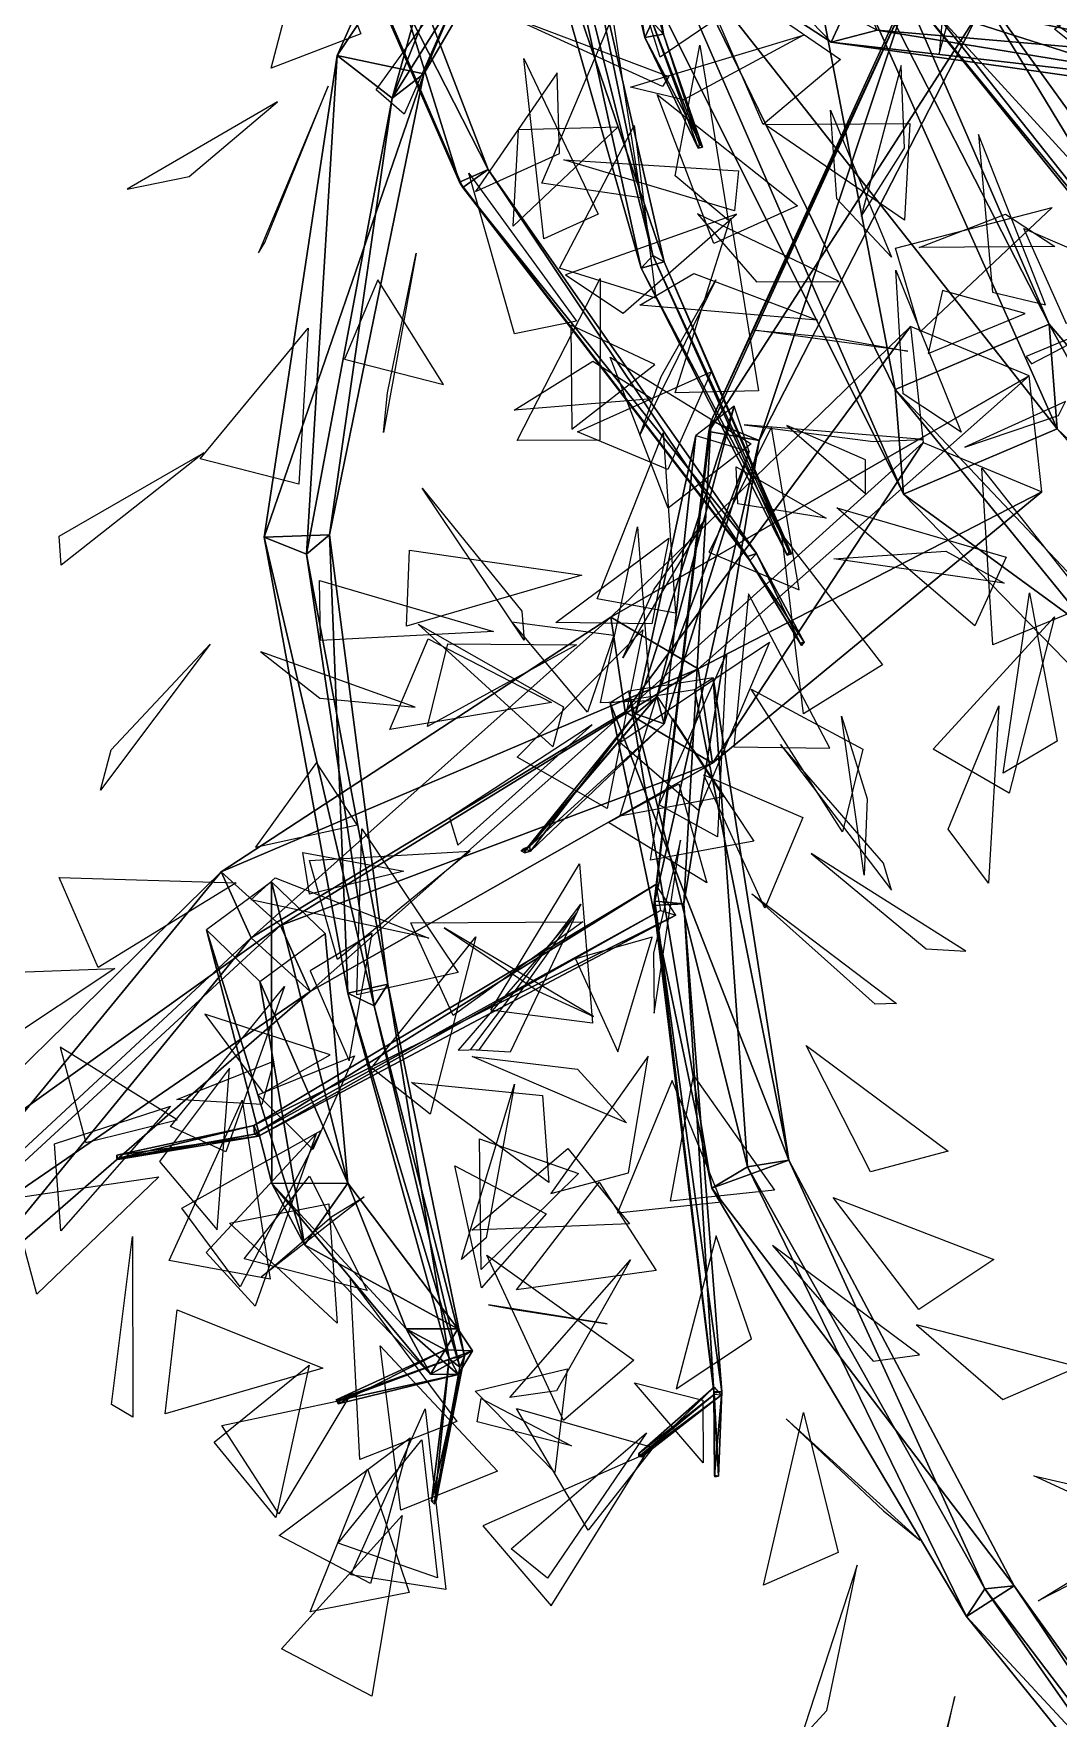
# Model space of a CAD drawing. Extents: x -154 to 171, y -158 to 169.
# Drawn here: x -2.65 to 26.54, y -96.71 to -48.74 of the extents above; entities that cross this region are included whole.
import ezdxf

# ---------------------------------------------------------------- set-up
doc = ezdxf.new("R2010")
doc.units = 0
doc.layers.add('Branches', color=15, linetype='CONTINUOUS')
doc.layers.add('Leaves', color=3, linetype='CONTINUOUS')

msp = doc.modelspace()

# ---------------------------------------------------------------- linework, layer by layer
at = {"layer": 'Branches', "color": 15}
for points in [[(5.989007, -49.358334, 202.431152), (13.462074, -38.16555, 197.219009), (11.117991, -37.81435, 195.878342)], [(7.560933, -50.570969, 200.742188), (5.989007, -49.358334, 202.431152), (11.117991, -37.81435, 195.878342)], [(7.560933, -50.570969, 200.742188), (11.117991, -37.81435, 195.878342), (12.021248, -39.42511, 193.87709)], [(21.892788, -58.87233, 193.404968), (17.777788, -37.460838, 181.660019), (11.973682, -38.554901, 182.370163)], [(21.892788, -58.87233, 193.404968), (26.272141, -57.013931, 192.159622), (17.777788, -37.460838, 181.660019)], [(26.272141, -57.013931, 192.159622), (17.810881, -40.506516, 176.550064), (17.777788, -37.460838, 181.660019)], [(5.989007, -49.358334, 202.431152), (8.463214, -49.885147, 203.059479), (13.462074, -38.16555, 197.219009)], [(8.463214, -49.885147, 203.059479), (14.365331, -39.77631, 195.217758), (13.462074, -38.16555, 197.219009)], [(22.122753, -61.851753, 189.499405), (11.973682, -38.554901, 182.370163), (12.006775, -41.600578, 177.260208)], [(22.122753, -61.851753, 189.499405), (21.892788, -58.87233, 193.404968), (11.973682, -38.554901, 182.370163)], [(14.75568, -48.851307, 221.15712), (13.044871, -38.729446, 211.581924), (12.544524, -39.532524, 210.732803)], [(14.75568, -48.851307, 221.15712), (14.964078, -48.405582, 221.411942), (13.044871, -38.729446, 211.581924)], [(9.475453, -52.967609, 194.524704), (5.359987, -39.771484, 193.142212), (3.835991, -40.043266, 193.942841)], [(10.293993, -52.60976, 194.02095), (3.977346, -40.222717, 192.215057), (5.359987, -39.771484, 193.142212)], [(9.475453, -52.967609, 194.524704), (10.293993, -52.60976, 194.02095), (5.359987, -39.771484, 193.142212)], [(7.560933, -50.570969, 200.742188), (12.021248, -39.42511, 193.87709), (14.365331, -39.77631, 195.217758)], [(8.463214, -49.885147, 203.059479), (7.560933, -50.570969, 200.742188), (14.365331, -39.77631, 195.217758)], [(15.293534, -48.74855, 221.127563), (12.544524, -39.532524, 210.732803), (13.794401, -39.453342, 210.853592)], [(15.293534, -48.74855, 221.127563), (14.75568, -48.851307, 221.15712), (12.544524, -39.532524, 210.732803)], [(14.964078, -48.405582, 221.411942), (15.293534, -48.74855, 221.127563), (13.794401, -39.453342, 210.853592)], [(9.578066, -53.122337, 193.516052), (3.835991, -40.043266, 193.942841), (3.977346, -40.222717, 192.215057)], [(9.578066, -53.122337, 193.516052), (9.475453, -52.967609, 194.524704), (3.835991, -40.043266, 193.942841)], [(10.293993, -52.60976, 194.02095), (9.578066, -53.122337, 193.516052), (3.977346, -40.222717, 192.215057)], [(26.502106, -59.993355, 188.254059), (12.006775, -41.600578, 177.260208), (17.810881, -40.506516, 176.550064)], [(26.272141, -57.013931, 192.159622), (26.502106, -59.993355, 188.254059), (17.810881, -40.506516, 176.550064)], [(20.06584, -48.978458, 228.925873), (12.325253, -40.964996, 219.999237), (10.889371, -42.991196, 219.651794)], [(20.06584, -48.978458, 228.925873), (20.820673, -47.357029, 228.844925), (12.325253, -40.964996, 219.999237)], [(26.502106, -59.993355, 188.254059), (22.122753, -61.851753, 189.499405), (12.006775, -41.600578, 177.260208)], [(14.6511, -55.419552, 281.211517), (11.706833, -42.038445, 277.959808), (10.950916, -42.448421, 276.840942)], [(14.6511, -55.419552, 281.211517), (14.989305, -55.055538, 281.695923), (11.706833, -42.038445, 277.959808)], [(14.989305, -55.055538, 281.695923), (12.357593, -42.363384, 276.767609), (11.706833, -42.038445, 277.959808)], [(15.313308, -55.234699, 281.117523), (10.950916, -42.448421, 276.840942), (12.357593, -42.363384, 276.767609)], [(15.313308, -55.234699, 281.117523), (14.6511, -55.419552, 281.211517), (10.950916, -42.448421, 276.840942)], [(14.989305, -55.055538, 281.695923), (15.313308, -55.234699, 281.117523), (12.357593, -42.363384, 276.767609)], [(21.372253, -48.636551, 227.750397), (20.06584, -48.978458, 228.925873), (10.889371, -42.991196, 219.651794)], [(30.538717, -57.840321, 284.781799), (23.851332, -46.811981, 279.152863), (22.330301, -47.653946, 279.800751)], [(31.408134, -57.277084, 284.355896), (22.955469, -48.048584, 278.099091), (23.851332, -46.811981, 279.152863)], [(30.538717, -57.840321, 284.781799), (31.408134, -57.277084, 284.355896), (23.851332, -46.811981, 279.152863)], [(16.581036, -60.072395, 278.14566), (24.287714, -48.107521, 278.96698), (22.473953, -47.169968, 280.246063)], [(16.650177, -59.763287, 276.48349), (16.581036, -60.072395, 278.14566), (22.473953, -47.169968, 280.246063)], [(16.650177, -59.763287, 276.48349), (22.473953, -47.169968, 280.246063), (22.375433, -47.237026, 277.839691)], [(18.011929, -60.326389, 277.278961), (16.650177, -59.763287, 276.48349), (22.375433, -47.237026, 277.839691)], [(18.011929, -60.326389, 277.278961), (22.375433, -47.237026, 277.839691), (24.287714, -48.107521, 278.96698)], [(30.531366, -50.458622, 238.281754), (20.820673, -47.357029, 228.844925), (20.06584, -48.978458, 228.925873)], [(30.531366, -50.458622, 238.281754), (30.834314, -49.451504, 238.068405), (20.820673, -47.357029, 228.844925)], [(30.834314, -49.451504, 238.068405), (21.372253, -48.636551, 227.750397), (20.820673, -47.357029, 228.844925)], [(30.978487, -58.156845, 283.788177), (22.330301, -47.653946, 279.800751), (22.955469, -48.048584, 278.099091)], [(30.978487, -58.156845, 283.788177), (30.538717, -57.840321, 284.781799), (22.330301, -47.653946, 279.800751)], [(16.272676, -52.000111, 228.715759), (14.964078, -48.405582, 221.411942), (14.75568, -48.851307, 221.15712)], [(16.319071, -51.886177, 228.757492), (15.293534, -48.74855, 221.127563), (14.964078, -48.405582, 221.411942)], [(16.272676, -52.000111, 228.715759), (16.319071, -51.886177, 228.757492), (14.964078, -48.405582, 221.411942)], [(16.581036, -60.072395, 278.14566), (18.011929, -60.326389, 277.278961), (24.287714, -48.107521, 278.96698)], [(31.408134, -57.277084, 284.355896), (30.978487, -58.156845, 283.788177), (22.955469, -48.048584, 278.099091)], [(16.399403, -51.973686, 228.704926), (14.75568, -48.851307, 221.15712), (15.293534, -48.74855, 221.127563)], [(16.399403, -51.973686, 228.704926), (16.272676, -52.000111, 228.715759), (14.75568, -48.851307, 221.15712)], [(16.319071, -51.886177, 228.757492), (16.399403, -51.973686, 228.704926), (15.293534, -48.74855, 221.127563)], [(31.351524, -50.26244, 237.618103), (20.06584, -48.978458, 228.925873), (21.372253, -48.636551, 227.750397)], [(30.834314, -49.451504, 238.068405), (31.351524, -50.26244, 237.618103), (21.372253, -48.636551, 227.750397)], [(3.911714, -63.075817, 206.177475), (8.463214, -49.885147, 203.059479), (5.989007, -49.358334, 202.431152)], [(5.115368, -63.559143, 204.803772), (3.911714, -63.075817, 206.177475), (5.989007, -49.358334, 202.431152)], [(5.115368, -63.559143, 204.803772), (5.989007, -49.358334, 202.431152), (7.560933, -50.570969, 200.742188)], [(31.351524, -50.26244, 237.618103), (30.531366, -50.458622, 238.281754), (20.06584, -48.978458, 228.925873)], [(3.911714, -63.075817, 206.177475), (5.778078, -63.008438, 206.463165), (8.463214, -49.885147, 203.059479)], [(5.778078, -63.008438, 206.463165), (7.560933, -50.570969, 200.742188), (8.463214, -49.885147, 203.059479)], [(5.778078, -63.008438, 206.463165), (5.115368, -63.559143, 204.803772), (7.560933, -50.570969, 200.742188)], [(16.319071, -51.886177, 228.757492), (16.272676, -52.000111, 228.715759), (16.399403, -51.973686, 228.704926)], [(17.679794, -63.630924, 198.227951), (10.293993, -52.60976, 194.02095), (9.475453, -52.967609, 194.524704)], [(17.937826, -63.542732, 198.083969), (9.578066, -53.122337, 193.516052), (10.293993, -52.60976, 194.02095)], [(17.679794, -63.630924, 198.227951), (17.937826, -63.542732, 198.083969), (10.293993, -52.60976, 194.02095)], [(17.752205, -63.74506, 197.95079), (9.475453, -52.967609, 194.524704), (9.578066, -53.122337, 193.516052)], [(17.752205, -63.74506, 197.95079), (17.679794, -63.630924, 198.227951), (9.475453, -52.967609, 194.524704)], [(17.937826, -63.542732, 198.083969), (17.752205, -63.74506, 197.95079), (9.578066, -53.122337, 193.516052)], [(18.813593, -63.587719, 287.424316), (14.989305, -55.055538, 281.695923), (14.6511, -55.419552, 281.211517)], [(18.813593, -63.587719, 287.424316), (18.869314, -63.502445, 287.504944), (14.989305, -55.055538, 281.695923)], [(18.869314, -63.502445, 287.504944), (15.313308, -55.234699, 281.117523), (14.989305, -55.055538, 281.695923)], [(18.935003, -63.547173, 287.402191), (14.6511, -55.419552, 281.211517), (15.313308, -55.234699, 281.117523)], [(18.935003, -63.547173, 287.402191), (18.813593, -63.587719, 287.424316), (14.6511, -55.419552, 281.211517)], [(18.869314, -63.502445, 287.504944), (18.935003, -63.547173, 287.402191), (15.313308, -55.234699, 281.117523)], [(14.20107, -68.047195, 197.281998), (13.788014, -65.359367, 199.66069), (22.329931, -57.080677, 191.070053)], [(13.788014, -65.359367, 199.66069), (25.709402, -58.480507, 193.255463), (22.329931, -57.080677, 191.070053)], [(14.20107, -68.047195, 197.281998), (22.329931, -57.080677, 191.070053), (22.685492, -60.385178, 188.403564)], [(34.959805, -72.689415, 208.320175), (26.272141, -57.013931, 192.159622), (21.892788, -58.87233, 193.404968)], [(34.959805, -72.689415, 208.320175), (38.430717, -71.234238, 207.3508), (26.272141, -57.013931, 192.159622)], [(38.430717, -71.234238, 207.3508), (26.502106, -59.993355, 188.254059), (26.272141, -57.013931, 192.159622)], [(13.788014, -65.359367, 199.66069), (16.276409, -66.828857, 201.829025), (25.709402, -58.480507, 193.255463)], [(16.276409, -66.828857, 201.829025), (26.064962, -61.785007, 190.588974), (25.709402, -58.480507, 193.255463)], [(35.622139, -75.701401, 205.955078), (21.892788, -58.87233, 193.404968), (22.122753, -61.851753, 189.499405)], [(35.622139, -75.701401, 205.955078), (34.959805, -72.689415, 208.320175), (21.892788, -58.87233, 193.404968)], [(14.496175, -68.103195, 288.465149), (17.304478, -59.350254, 277.841888), (16.210915, -60.17915, 277.051422)], [(14.496175, -68.103195, 288.465149), (15.095595, -67.626122, 288.838135), (17.304478, -59.350254, 277.841888)], [(15.095595, -67.626122, 288.838135), (17.727749, -60.632668, 277.014801), (17.304478, -59.350254, 277.841888)], [(15.864864, -73.514755, 273.870972), (15.042856, -73.439667, 273.371552), (16.650177, -59.763287, 276.48349)], [(15.042856, -73.439667, 273.371552), (16.581036, -60.072395, 278.14566), (16.650177, -59.763287, 276.48349)], [(15.864864, -73.514755, 273.870972), (16.650177, -59.763287, 276.48349), (18.011929, -60.326389, 277.278961)], [(16.689466, -69.516685, 199.450333), (14.20107, -68.047195, 197.281998), (22.685492, -60.385178, 188.403564)], [(15.305245, -68.394127, 288.510284), (14.496175, -68.103195, 288.465149), (16.210915, -60.17915, 277.051422)], [(15.010473, -73.568169, 274.337341), (18.011929, -60.326389, 277.278961), (16.581036, -60.072395, 278.14566)], [(15.042856, -73.439667, 273.371552), (15.010473, -73.568169, 274.337341), (16.581036, -60.072395, 278.14566)], [(15.010473, -73.568169, 274.337341), (15.864864, -73.514755, 273.870972), (18.011929, -60.326389, 277.278961)], [(15.305245, -68.394127, 288.510284), (16.210915, -60.17915, 277.051422), (17.727749, -60.632668, 277.014801)], [(16.689466, -69.516685, 199.450333), (22.685492, -60.385178, 188.403564), (26.064962, -61.785007, 190.588974)], [(39.093052, -74.246223, 204.985703), (22.122753, -61.851753, 189.499405), (26.502106, -59.993355, 188.254059)], [(38.430717, -71.234238, 207.3508), (39.093052, -74.246223, 204.985703), (26.502106, -59.993355, 188.254059)], [(15.095595, -67.626122, 288.838135), (15.305245, -68.394127, 288.510284), (17.727749, -60.632668, 277.014801)], [(16.276409, -66.828857, 201.829025), (16.689466, -69.516685, 199.450333), (26.064962, -61.785007, 190.588974)], [(39.093052, -74.246223, 204.985703), (35.622139, -75.701401, 205.955078), (22.122753, -61.851753, 189.499405)], [(6.297999, -76.066063, 211.173096), (5.778078, -63.008438, 206.463165), (3.911714, -63.075817, 206.177475)], [(7.049276, -76.421158, 210.346512), (3.911714, -63.075817, 206.177475), (5.115368, -63.559143, 204.803772)], [(7.049276, -76.421158, 210.346512), (6.297999, -76.066063, 211.173096), (3.911714, -63.075817, 206.177475)], [(7.43746, -75.801651, 211.24707), (5.115368, -63.559143, 204.803772), (5.778078, -63.008438, 206.463165)], [(6.297999, -76.066063, 211.173096), (7.43746, -75.801651, 211.24707), (5.778078, -63.008438, 206.463165)], [(7.43746, -75.801651, 211.24707), (7.049276, -76.421158, 210.346512), (5.115368, -63.559143, 204.803772)], [(19.183962, -66.094208, 200.144623), (17.937826, -63.542732, 198.083969), (17.679794, -63.630924, 198.227951)], [(19.223194, -66.157631, 200.038254), (17.679794, -63.630924, 198.227951), (17.752205, -63.74506, 197.95079)], [(19.223194, -66.157631, 200.038254), (19.183962, -66.094208, 200.144623), (17.679794, -63.630924, 198.227951)], [(19.30018, -66.068275, 200.092697), (17.752205, -63.74506, 197.95079), (17.937826, -63.542732, 198.083969)], [(19.30018, -66.068275, 200.092697), (19.223194, -66.157631, 200.038254), (17.752205, -63.74506, 197.95079)], [(19.183962, -66.094208, 200.144623), (19.30018, -66.068275, 200.092697), (17.937826, -63.542732, 198.083969)], [(18.813593, -63.587719, 287.424316), (18.935003, -63.547173, 287.402191), (18.869314, -63.502445, 287.504944)], [(3.540812, -74.482628, 202.086624), (2.69195, -72.603676, 204.30603), (13.788014, -65.359367, 199.66069)], [(2.69195, -72.603676, 204.30603), (16.276409, -66.828857, 201.829025), (13.788014, -65.359367, 199.66069)], [(3.540812, -74.482628, 202.086624), (13.788014, -65.359367, 199.66069), (14.20107, -68.047195, 197.281998)], [(19.183962, -66.094208, 200.144623), (19.223194, -66.157631, 200.038254), (19.30018, -66.068275, 200.092697)], [(2.69195, -72.603676, 204.30603), (4.375358, -74.136299, 206.30452), (16.276409, -66.828857, 201.829025)], [(4.375358, -74.136299, 206.30452), (16.689466, -69.516685, 199.450333), (16.276409, -66.828857, 201.829025)], [(17.68103, -81.010231, 202.229401), (16.70505, -67.081108, 200.473129), (14.30583, -67.460686, 201.055069)], [(18.856474, -80.81974, 200.253021), (16.17165, -67.415367, 198.055954), (16.70505, -67.081108, 200.473129)], [(17.68103, -81.010231, 202.229401), (18.856474, -80.81974, 200.253021), (16.70505, -67.081108, 200.473129)], [(11.373515, -71.960266, 301.542358), (15.095595, -67.626122, 288.838135), (14.496175, -68.103195, 288.465149)], [(11.373515, -71.960266, 301.542358), (11.472234, -71.882103, 301.608582), (15.095595, -67.626122, 288.838135)], [(11.472234, -71.882103, 301.608582), (15.305245, -68.394127, 288.510284), (15.095595, -67.626122, 288.838135)], [(18.856474, -80.81974, 200.253021), (13.77243, -67.794945, 198.637894), (16.17165, -67.415367, 198.055954)], [(16.664711, -81.614059, 200.219849), (14.30583, -67.460686, 201.055069), (13.77243, -67.794945, 198.637894)], [(16.664711, -81.614059, 200.219849), (17.68103, -81.010231, 202.229401), (14.30583, -67.460686, 201.055069)], [(5.224219, -76.015251, 204.085114), (3.540812, -74.482628, 202.086624), (14.20107, -68.047195, 197.281998)], [(5.224219, -76.015251, 204.085114), (14.20107, -68.047195, 197.281998), (16.689466, -69.516685, 199.450333)], [(11.497224, -72.021286, 301.582794), (11.373515, -71.960266, 301.542358), (14.496175, -68.103195, 288.465149)], [(11.497224, -72.021286, 301.582794), (14.496175, -68.103195, 288.465149), (15.305245, -68.394127, 288.510284)], [(18.856474, -80.81974, 200.253021), (16.664711, -81.614059, 200.219849), (13.77243, -67.794945, 198.637894)], [(11.472234, -71.882103, 301.608582), (11.497224, -72.021286, 301.582794), (15.305245, -68.394127, 288.510284)], [(4.375358, -74.136299, 206.30452), (5.224219, -76.015251, 204.085114), (16.689466, -69.516685, 199.450333)], [(11.233076, -72.009735, 301.762939), (11.472234, -71.882103, 301.608582), (11.373515, -71.960266, 301.542358)], [(11.233076, -72.009735, 301.762939), (11.31679, -71.941208, 301.834869), (11.472234, -71.882103, 301.608582)], [(11.334945, -72.068718, 301.817902), (11.31679, -71.941208, 301.834869), (11.233076, -72.009735, 301.762939)], [(11.31679, -71.941208, 301.834869), (11.497224, -72.021286, 301.582794), (11.472234, -71.882103, 301.608582)], [(11.31679, -71.941208, 301.834869), (11.334945, -72.068718, 301.817902), (11.497224, -72.021286, 301.582794)], [(11.334945, -72.068718, 301.817902), (11.233076, -72.009735, 301.762939), (11.373515, -71.960266, 301.542358)], [(11.334945, -72.068718, 301.817902), (11.373515, -71.960266, 301.542358), (11.497224, -72.021286, 301.582794)], [(-6.525723, -83.817841, 203.433273), (-7.641447, -82.72747, 205.316833), (2.69195, -72.603676, 204.30603)], [(-7.641447, -82.72747, 205.316833), (4.375358, -74.136299, 206.30452), (2.69195, -72.603676, 204.30603)], [(-6.525723, -83.817841, 203.433273), (2.69195, -72.603676, 204.30603), (3.540812, -74.482628, 202.086624)], [(4.133406, -81.484573, 216.264786), (4.121491, -72.892212, 205.12648), (2.268816, -74.254372, 204.408218)], [(4.133406, -81.484573, 216.264786), (6.294679, -81.477264, 215.852524), (4.121491, -72.892212, 205.12648)], [(6.294679, -81.477264, 215.852524), (5.647353, -74.364555, 203.982925), (4.121491, -72.892212, 205.12648)], [(3.641439, -80.075722, 277.954498), (3.620111, -79.833221, 278.185883), (15.073064, -72.971466, 274.041687)], [(3.620111, -79.833221, 278.185883), (15.63753, -73.844711, 274.248688), (15.073064, -72.971466, 274.041687)], [(3.641439, -80.075722, 277.954498), (15.073064, -72.971466, 274.041687), (15.2076, -73.706413, 273.28949)], [(3.620111, -79.833221, 278.185883), (3.75214, -80.134346, 278.269897), (15.63753, -73.844711, 274.248688)], [(3.75214, -80.134346, 278.269897), (3.641439, -80.075722, 277.954498), (15.2076, -73.706413, 273.28949)], [(3.75214, -80.134346, 278.269897), (15.2076, -73.706413, 273.28949), (15.63753, -73.844711, 274.248688)], [(16.730585, -87.448013, 273.522339), (15.010473, -73.568169, 274.337341), (15.042856, -73.439667, 273.371552)], [(16.720592, -87.412193, 273.777283), (15.864864, -73.514755, 273.870972), (15.010473, -73.568169, 274.337341)], [(16.730585, -87.448013, 273.522339), (16.720592, -87.412193, 273.777283), (15.010473, -73.568169, 274.337341)], [(16.946789, -87.418098, 273.654114), (15.042856, -73.439667, 273.371552), (15.864864, -73.514755, 273.870972)], [(16.946789, -87.418098, 273.654114), (16.730585, -87.448013, 273.522339), (15.042856, -73.439667, 273.371552)], [(16.720592, -87.412193, 273.777283), (16.946789, -87.418098, 273.654114), (15.864864, -73.514755, 273.870972)], [(-7.641447, -82.72747, 205.316833), (-6.074051, -83.758377, 206.88591), (4.375358, -74.136299, 206.30452)], [(-6.074051, -83.758377, 206.88591), (5.224219, -76.015251, 204.085114), (4.375358, -74.136299, 206.30452)], [(5.065824, -83.22953, 215.250626), (2.268816, -74.254372, 204.408218), (3.794678, -75.726715, 203.264664)], [(5.065824, -83.22953, 215.250626), (4.133406, -81.484573, 216.264786), (2.268816, -74.254372, 204.408218)], [(-4.958327, -84.848747, 205.00235), (-6.525723, -83.817841, 203.433273), (3.540812, -74.482628, 202.086624)], [(-4.958327, -84.848747, 205.00235), (3.540812, -74.482628, 202.086624), (5.224219, -76.015251, 204.085114)], [(6.294679, -81.477264, 215.852524), (3.794678, -75.726715, 203.264664), (5.647353, -74.364555, 203.982925)], [(6.294679, -81.477264, 215.852524), (5.065824, -83.22953, 215.250626), (3.794678, -75.726715, 203.264664)], [(-6.074051, -83.758377, 206.88591), (-4.958327, -84.848747, 205.00235), (5.224219, -76.015251, 204.085114)], [(9.179811, -86.47673, 219.980621), (7.43746, -75.801651, 211.24707), (6.297999, -76.066063, 211.173096)], [(9.483768, -86.710579, 219.736069), (6.297999, -76.066063, 211.173096), (7.049276, -76.421158, 210.346512)], [(9.483768, -86.710579, 219.736069), (9.179811, -86.47673, 219.980621), (6.297999, -76.066063, 211.173096)], [(9.62556, -86.40168, 220.031204), (7.049276, -76.421158, 210.346512), (7.43746, -75.801651, 211.24707)], [(9.179811, -86.47673, 219.980621), (9.62556, -86.40168, 220.031204), (7.43746, -75.801651, 211.24707)], [(9.62556, -86.40168, 220.031204), (9.483768, -86.710579, 219.736069), (7.049276, -76.421158, 210.346512)], [(-0.282133, -80.77298, 278.90329), (3.620111, -79.833221, 278.185883), (3.641439, -80.075722, 277.954498)], [(-0.282133, -80.77298, 278.90329), (-0.281527, -80.676788, 278.990601), (3.620111, -79.833221, 278.185883)], [(-0.251255, -80.797752, 279.027008), (-0.282133, -80.77298, 278.90329), (3.641439, -80.075722, 277.954498)], [(-0.281527, -80.676788, 278.990601), (3.75214, -80.134346, 278.269897), (3.620111, -79.833221, 278.185883)], [(-0.251255, -80.797752, 279.027008), (3.641439, -80.075722, 277.954498), (3.75214, -80.134346, 278.269897)], [(-0.281527, -80.676788, 278.990601), (-0.251255, -80.797752, 279.027008), (3.75214, -80.134346, 278.269897)], [(-0.251255, -80.797752, 279.027008), (-0.281527, -80.676788, 278.990601), (-0.282133, -80.77298, 278.90329)], [(25.281084, -92.937675, 202.13591), (16.664711, -81.614059, 200.219849), (18.856474, -80.81974, 200.253021)], [(23.922964, -93.808945, 202.18338), (17.68103, -81.010231, 202.229401), (16.664711, -81.614059, 200.219849)], [(24.445646, -93.026039, 203.494766), (18.856474, -80.81974, 200.253021), (17.68103, -81.010231, 202.229401)], [(23.922964, -93.808945, 202.18338), (24.445646, -93.026039, 203.494766), (17.68103, -81.010231, 202.229401)], [(24.445646, -93.026039, 203.494766), (25.281084, -92.937675, 202.13591), (18.856474, -80.81974, 200.253021)], [(7.957466, -85.616982, 228.926804), (6.294679, -81.477264, 215.852524), (4.133406, -81.484573, 216.264786)], [(8.65287, -86.913292, 228.604218), (4.133406, -81.484573, 216.264786), (5.065824, -83.22953, 215.250626)], [(8.65287, -86.913292, 228.604218), (7.957466, -85.616982, 228.926804), (4.133406, -81.484573, 216.264786)], [(9.42911, -85.625664, 228.69101), (5.065824, -83.22953, 215.250626), (6.294679, -81.477264, 215.852524)], [(7.957466, -85.616982, 228.926804), (9.42911, -85.625664, 228.69101), (6.294679, -81.477264, 215.852524)], [(25.281084, -92.937675, 202.13591), (23.922964, -93.808945, 202.18338), (16.664711, -81.614059, 200.219849)], [(9.42911, -85.625664, 228.69101), (8.65287, -86.913292, 228.604218), (5.065824, -83.22953, 215.250626)], [(9.43942, -86.919266, 242.683029), (7.957466, -85.616982, 228.926804), (8.65287, -86.913292, 228.604218)], [(9.43942, -86.919266, 242.683029), (9.071157, -86.221741, 242.687469), (7.957466, -85.616982, 228.926804)], [(9.071157, -86.221741, 242.687469), (9.42911, -85.625664, 228.69101), (7.957466, -85.616982, 228.926804)], [(9.846982, -86.249474, 242.769318), (8.65287, -86.913292, 228.604218), (9.42911, -85.625664, 228.69101)], [(9.071157, -86.221741, 242.687469), (9.846982, -86.249474, 242.769318), (9.42911, -85.625664, 228.69101)], [(6.026261, -87.753426, 255.051376), (5.966082, -87.638428, 255.04599), (9.071157, -86.221741, 242.687469)], [(5.966082, -87.638428, 255.04599), (9.846982, -86.249474, 242.769318), (9.071157, -86.221741, 242.687469)], [(5.966082, -87.638428, 255.04599), (6.091271, -87.644691, 255.080109), (9.846982, -86.249474, 242.769318)], [(6.026261, -87.753426, 255.051376), (9.071157, -86.221741, 242.687469), (9.43942, -86.919266, 242.683029)], [(6.091271, -87.644691, 255.080109), (9.43942, -86.919266, 242.683029), (9.846982, -86.249474, 242.769318)], [(9.846982, -86.249474, 242.769318), (9.43942, -86.919266, 242.683029), (8.65287, -86.913292, 228.604218)], [(8.683686, -90.531876, 224.791473), (9.62556, -86.40168, 220.031204), (9.179811, -86.47673, 219.980621)], [(8.683686, -90.531876, 224.791473), (8.81028, -90.520615, 224.818359), (9.62556, -86.40168, 220.031204)], [(8.769206, -90.612717, 224.736465), (8.683686, -90.531876, 224.791473), (9.179811, -86.47673, 219.980621)], [(8.769206, -90.612717, 224.736465), (9.179811, -86.47673, 219.980621), (9.483768, -86.710579, 219.736069)], [(8.81028, -90.520615, 224.818359), (8.769206, -90.612717, 224.736465), (9.483768, -86.710579, 219.736069)], [(8.81028, -90.520615, 224.818359), (9.483768, -86.710579, 219.736069), (9.62556, -86.40168, 220.031204)], [(6.091271, -87.644691, 255.080109), (6.026261, -87.753426, 255.051376), (9.43942, -86.919266, 242.683029)], [(14.672328, -89.265572, 271.872864), (14.587856, -89.166954, 271.876617), (16.734709, -87.280609, 273.581696)], [(14.587856, -89.166954, 271.876617), (16.732885, -87.488655, 273.799072), (16.734709, -87.280609, 273.581696)], [(14.672328, -89.265572, 271.872864), (16.734709, -87.280609, 273.581696), (16.930372, -87.509041, 273.572968)], [(6.026261, -87.753426, 255.051376), (6.091271, -87.644691, 255.080109), (5.966082, -87.638428, 255.04599)], [(14.58707, -89.256775, 271.970459), (16.930372, -87.509041, 273.572968), (16.732885, -87.488655, 273.799072)], [(14.587856, -89.166954, 271.876617), (14.58707, -89.256775, 271.970459), (16.732885, -87.488655, 273.799072)], [(14.58707, -89.256775, 271.970459), (14.672328, -89.265572, 271.872864), (16.930372, -87.509041, 273.572968)], [(16.743917, -89.798996, 274.444733), (16.946789, -87.418098, 273.654114), (16.720592, -87.412193, 273.777283)], [(16.748642, -89.837051, 274.320618), (16.720592, -87.412193, 273.777283), (16.730585, -87.448013, 273.522339)], [(16.748642, -89.837051, 274.320618), (16.743917, -89.798996, 274.444733), (16.720592, -87.412193, 273.777283)], [(16.858704, -89.817497, 274.38678), (16.730585, -87.448013, 273.522339), (16.946789, -87.418098, 273.654114)], [(16.858704, -89.817497, 274.38678), (16.748642, -89.837051, 274.320618), (16.730585, -87.448013, 273.522339)], [(16.743917, -89.798996, 274.444733), (16.858704, -89.817497, 274.38678), (16.946789, -87.418098, 273.654114)], [(14.58707, -89.256775, 271.970459), (14.587856, -89.166954, 271.876617), (14.672328, -89.265572, 271.872864)], [(16.743917, -89.798996, 274.444733), (16.748642, -89.837051, 274.320618), (16.858704, -89.817497, 274.38678)], [(8.683686, -90.531876, 224.791473), (8.769206, -90.612717, 224.736465), (8.81028, -90.520615, 224.818359)], [(32.723289, -103.296249, 208.168762), (23.922964, -93.808945, 202.18338), (25.281084, -92.937675, 202.13591)], [(31.946037, -103.744019, 208.176361), (24.445646, -93.026039, 203.494766), (23.922964, -93.808945, 202.18338)], [(32.14563, -103.162369, 208.829453), (25.281084, -92.937675, 202.13591), (24.445646, -93.026039, 203.494766)], [(31.946037, -103.744019, 208.176361), (32.14563, -103.162369, 208.829453), (24.445646, -93.026039, 203.494766)], [(32.14563, -103.162369, 208.829453), (32.723289, -103.296249, 208.168762), (25.281084, -92.937675, 202.13591)], [(32.723289, -103.296249, 208.168762), (31.946037, -103.744019, 208.176361), (23.922964, -93.808945, 202.18338)]]:
    msp.add_3dface(points, dxfattribs=at)
at = {"layer": 'Leaves', "color": 3}
for points in [[(13.642984, -44.486675, 217.249802), (17.669762, -47.717789, 218.021164), (15.194233, -49.412392, 218.012024)], [(5.29153, -45.22118, 190.826828), (6.666757, -48.743671, 187.228104), (4.113872, -49.723518, 188.462067)], [(30.148703, -45.807755, 298.799866), (28.749571, -50.455807, 300.720306), (26.427498, -48.607594, 301.1586)], [(9.969076, -46.353252, 277.713379), (7.901384, -51.034069, 276.68161), (7.102684, -50.338596, 279.488464)], [(23.223703, -48.33181, 234.600281), (23.143463, -49.312656, 239.726837), (23.928917, -46.434471, 239.412018)], [(16.055609, -46.540592, 220.252426), (20.330853, -49.476429, 219.658157), (18.12775, -51.324795, 220.512497)], [(10.737483, -48.183254, 193.504898), (15.445799, -49.954731, 194.899048), (15.263835, -50.243748, 191.918549)], [(13.837569, -48.259701, 217.408478), (14.648281, -53.416122, 217.344681), (11.819457, -52.999413, 218.252487)], [(26.366035, -48.390308, 277.787842), (31.510914, -49.271385, 277.725067), (30.279694, -51.216343, 275.801208)], [(19.27487, -48.784885, 276.996246), (15.854852, -50.62711, 273.509186), (14.35329, -50.264854, 276.080963)], [(16.321596, -49.062141, 225.969055), (17.129608, -54.046757, 227.292221), (15.621489, -52.786747, 229.558929)], [(12.261543, -49.853119, 281.824738), (9.937351, -53.234238, 285.052155), (12.327833, -52.155846, 286.509094)], [(11.311377, -49.444649, 199.457336), (13.425256, -53.882824, 201.213516), (11.880629, -54.583717, 198.739075)], [(22.063786, -49.643093, 281.807678), (20.923868, -53.940689, 284.542847), (22.155088, -51.995731, 286.466705)], [(5.740596, -50.237659, 194.009171), (3.755346, -54.975315, 193.079971), (3.93731, -54.686298, 196.060471)], [(4.293382, -50.676136, 204.43396), (0.011932, -53.164833, 206.0849), (1.781105, -52.810341, 208.481644)], [(15.113209, -50.475876, 277.606781), (19.110613, -53.637096, 276.476532), (16.720131, -54.715488, 275.019592)], [(18.179653, -51.32695, 227.014267), (22.309536, -51.297798, 230.20694), (22.150896, -54.0518, 229.027817)], [(20.050806, -50.91991, 230.142258), (21.781857, -55.101109, 232.744385), (20.231211, -53.445183, 234.707397)], [(14.001213, -51.390816, 227.725601), (11.002467, -54.222187, 230.925735), (11.161107, -51.468185, 232.104858)], [(14.449398, -51.357059, 222.130615), (15.075769, -56.271248, 223.776352), (12.331411, -55.417366, 224.63623)], [(24.258936, -51.605778, 280.303558), (24.666348, -56.101852, 282.9245), (26.16791, -56.464108, 280.352722)], [(9.746611, -52.711399, 200.709656), (12.814531, -56.928253, 200.946289), (11.045358, -57.282745, 198.549545)], [(12.451423, -52.332756, 193.678391), (17.427774, -52.646099, 195.223633), (17.31344, -53.781944, 192.449326)], [(26.359348, -53.688797, 315.739716), (22.601709, -57.231075, 316.502869), (21.897102, -54.850437, 318.186951)], [(17.367085, -53.878002, 280.083191), (12.495678, -55.606525, 280.812317), (14.144541, -56.698498, 283.068176)], [(17.200029, -53.996754, 182.011719), (17.991404, -58.91415, 180.44873), (15.626284, -58.966049, 182.293594)], [(16.253656, -53.873867, 282.955109), (17.936451, -55.806984, 287.502747), (20.291679, -55.800278, 285.644562)], [(26.436619, -54.79763, 321.409424), (22.572275, -54.826721, 324.918854), (25.032196, -53.882446, 326.353119)], [(28.119949, -55.391075, 328.553864), (26.766649, -57.000591, 333.331726), (25.550669, -54.283268, 332.960846)], [(8.248399, -54.989075, 194.939133), (7.316413, -60.100086, 195.448044), (7.430747, -58.964241, 198.222351)], [(19.676651, -56.893604, 192.757309), (14.614625, -56.474098, 193.961441), (16.152277, -55.566883, 196.372375)], [(21.906254, -55.476368, 275.991699), (23.765055, -60.086143, 274.396454), (22.116192, -58.994171, 272.140594)], [(7.156126, -55.748787, 206.984573), (6.205151, -58.007507, 211.593689), (9.019631, -58.727551, 210.8452)], [(13.487375, -55.707401, 279.44223), (13.477794, -60.316628, 276.99176), (11.122564, -60.323334, 278.849945)], [(16.783445, -55.749664, 190.163177), (14.612146, -60.1688, 191.897156), (15.222975, -58.501759, 194.315384)], [(23.236319, -56.052116, 195.231445), (22.825005, -57.848957, 200.115311), (25.587856, -56.71159, 199.845047)], [(12.652184, -57.038887, 198.067413), (12.677855, -60.000835, 202.365814), (15.039341, -58.162102, 202.571854)], [(25.618387, -57.92905, 197.173523), (25.771973, -58.14238, 202.387054), (28.3134, -56.815662, 201.503342)], [(5.167678, -57.121834, 200.828476), (4.905124, -61.568665, 198.106934), (2.090643, -60.848621, 198.855423)], [(17.87286, -57.186527, 285.003784), (20.025324, -57.377735, 289.755646), (22.250069, -57.784275, 287.784546)], [(13.767237, -57.954132, 193.455109), (17.785933, -60.416534, 191.210846), (15.424447, -62.255268, 191.004807)], [(14.968197, -59.134167, 279.760742), (11.031164, -59.460262, 283.172974), (13.279881, -58.06144, 284.582428)], [(16.646446, -58.371113, 274.650269), (15.417569, -61.151379, 270.406464), (12.842373, -60.078098, 271.509399)], [(26.743563, -59.214432, 325.099304), (23.870298, -60.511902, 329.259949), (26.537397, -59.614761, 330.300018)], [(18.366423, -59.946964, 280.199707), (16.582695, -63.505001, 283.577393), (19.157892, -64.578278, 282.474457)], [(17.587099, -59.877968, 198.06572), (21.263449, -60.353947, 201.741028), (22.686764, -60.292526, 199.100876)], [(21.046356, -60.875813, 199.0186), (18.806581, -59.898964, 203.631531), (21.040237, -61.833336, 204.150177)], [(15.284931, -60.101124, 282.68396), (15.627728, -65.242538, 281.848328), (13.402982, -64.835999, 283.819427)], [(2.193087, -60.673595, 205.02916), (-1.864236, -63.874676, 204.293457), (-1.927673, -63.051338, 207.177567)], [(17.410419, -62.128036, 284.295746), (17.360106, -61.076962, 289.408752), (19.920223, -62.539337, 288.854462)], [(24.3624, -61.110687, 185.454773), (27.43354, -65.002747, 183.82077), (24.670689, -66.140114, 184.091034)], [(8.414528, -61.680111, 205.453323), (11.258322, -65.184586, 208.076584), (11.321759, -66.007927, 205.192474)], [(20.223183, -62.242729, 285.649261), (25.053644, -63.64489, 287.045898), (24.159548, -65.599937, 284.95343)], [(14.551919, -62.78624, 196.361801), (14.919934, -67.734612, 194.740631), (13.496619, -67.796028, 197.380783)], [(16.46344, -62.586388, 287.576874), (14.12824, -66.516846, 290.096466), (15.022336, -64.561798, 292.188934)], [(15.439799, -63.108624, 273.813263), (14.954549, -65.549484, 269.224518), (12.226528, -65.508797, 270.472015)], [(18.656364, -63.003475, 277.716553), (21.524971, -66.711487, 280.012604), (19.276255, -68.110306, 278.603149)], [(12.961022, -64.155937, 196.216812), (7.968456, -65.613594, 195.770157), (8.051693, -63.446842, 197.843384)], [(20.144989, -63.692802, 199.793869), (23.32992, -63.475204, 203.924103), (24.992975, -64.388458, 201.600266)], [(10.448052, -65.765007, 198.35997), (5.516305, -66.015099, 196.667236), (5.494742, -64.312035, 199.136871)], [(17.707628, -64.690102, 278.824127), (17.296377, -69.044289, 281.674042), (20.024397, -69.084976, 280.426544)], [(25.711863, -64.658485, 191.830002), (26.507689, -68.890121, 194.781265), (24.970036, -69.797333, 192.370331)], [(8.304674, -65.555016, 206.412277), (12.440825, -67.905472, 208.561127), (12.137714, -69.045937, 205.802963)], [(13.128472, -68.056175, 296.496094), (10.973426, -65.492592, 300.500336), (13.873, -65.863731, 301.174652)], [(14.703158, -65.714691, 281.254303), (13.685044, -70.799873, 281.849579), (11.124927, -69.337494, 282.40387)], [(26.423767, -65.342834, 325.425079), (25.138145, -70.366005, 324.820953), (22.972603, -69.115196, 326.478027)], [(2.377322, -66.121086, 207.297745), (-0.752115, -70.276932, 207.728531), (-0.449004, -69.136467, 210.486694)], [(12.099976, -67.786224, 290.902954), (7.494684, -68.55497, 293.237549), (8.585653, -65.975021, 294.311615)], [(12.815292, -66.143745, 286.791443), (8.563174, -68.467613, 288.73288), (9.144905, -66.116585, 290.503265)], [(18.308838, -66.067429, 191.445328), (16.282413, -70.8564, 190.987778), (14.048757, -68.922028, 190.469131)], [(8.213159, -67.9217, 204.818802), (3.822292, -66.338348, 207.156174), (5.495071, -67.658646, 209.267715)], [(17.084454, -66.4011, 198.667953), (16.827213, -71.614418, 198.596222), (15.164158, -70.701164, 200.920059)], [(15.101604, -67.585251, 203.332962), (14.048185, -71.015274, 207.124435), (16.994749, -70.466377, 207.252792)], [(17.787304, -67.404076, 286.83136), (20.970995, -69.114319, 290.598206), (20.389265, -71.465347, 288.82782)], [(24.838102, -67.879417, 196.797165), (24.550831, -72.932503, 198.075378), (23.395086, -71.394043, 200.376984)], [(13.257047, -68.425308, 275.382477), (9.194891, -71.07412, 273.45047), (9.430764, -71.844719, 276.34021)], [(15.547948, -68.236206, 195.870834), (17.8617, -71.730766, 192.75882), (14.915136, -72.279663, 192.630447)], [(20.360855, -68.178474, 200.123734), (21.087221, -70.532944, 204.725784), (21.003983, -72.699699, 202.652557)], [(18.622536, -68.983063, 274.795807), (21.788191, -73.129303, 274.988953), (21.552319, -72.358704, 272.099213)], [(5.408912, -69.497757, 211.303619), (3.670807, -71.907333, 215.59581), (6.562486, -71.269302, 216.076553)], [(16.434839, -69.849548, 291.456055), (19.263266, -71.057373, 295.674011), (18.172297, -73.637321, 294.599945)], [(13.727251, -71.204079, 301.104584), (15.730938, -70.099159, 305.796539), (16.527988, -72.920769, 305.16153)], [(6.696794, -71.379654, 206.054565), (9.441613, -75.476379, 204.34201), (6.549934, -76.11441, 203.861267)], [(15.770558, -71.705269, 202.502853), (15.004714, -74.925774, 206.539169), (15.026278, -76.628838, 204.069534)], [(5.209404, -73.243614, 208.847168), (5.017014, -72.060486, 213.927826), (7.896799, -72.589439, 213.274338)], [(9.78183, -72.02227, 299.787872), (6.001278, -75.10376, 301.648468), (5.204228, -72.28215, 302.283478)], [(12.893476, -72.374886, 295.129639), (13.271657, -76.915039, 297.677948), (10.372083, -76.5439, 297.003632)], [(19.492653, -72.081985, 201.394791), (22.773703, -74.799103, 204.411743), (23.901735, -74.86647, 201.632721)], [(3.111672, -72.924286, 200.09407), (-0.815977, -75.335274, 197.642395), (-1.926748, -72.772514, 198.737122)], [(8.6036, -74.493622, 275.721466), (3.530377, -73.403946, 275.151337), (4.230558, -72.782578, 278.001526)], [(17.803463, -73.233421, 273.344574), (21.925138, -76.358032, 274.05069), (21.321033, -76.378784, 271.112213)], [(12.808995, -73.784706, 274.375275), (9.441529, -77.690033, 273.563751), (10.045634, -77.669281, 276.502228)], [(12.939277, -73.532318, 198.769882), (10.918559, -77.739784, 196.432388), (9.790526, -77.672417, 199.211411)], [(12.991244, -74.033302, 271.990784), (9.293715, -76.700127, 269.447876), (8.089656, -74.055946, 270.195251)], [(9.038599, -74.203323, 211.724411), (11.715254, -76.004501, 215.828217), (13.29502, -76.729523, 213.383087)], [(6.991716, -74.362335, 207.397415), (5.221774, -75.421944, 212.192673), (6.332545, -77.984703, 211.097946)], [(9.947841, -74.456749, 199.358353), (8.641115, -79.510696, 199.364563), (6.968336, -78.190399, 197.253021)], [(14.96627, -74.466377, 276.704895), (12.787318, -75.086029, 281.407898), (13.991378, -77.730209, 280.660522)], [(-0.343905, -75.356682, 201.024185), (-3.538144, -77.481834, 197.484329), (-5.182596, -75.540504, 199.07399)], [(4.490816, -75.875397, 209.281937), (2.820875, -80.580521, 207.757767), (1.241109, -79.855499, 210.202896)], [(5.795884, -77.817848, 279.393005), (2.226769, -76.658005, 283.021515), (3.886743, -78.897583, 284.130005)], [(1.433288, -79.67141, 280.608856), (-1.896429, -77.596191, 284.052185), (-1.16976, -80.316505, 285.087463)], [(19.358379, -77.550568, 197.946243), (23.398216, -80.559914, 196.577469), (21.186155, -81.152679, 194.639572)], [(2.921882, -78.194878, 207.868637), (0.935063, -80.857162, 211.895401), (2.579515, -82.798492, 210.30574)], [(3.850931, -79.235367, 217.056534), (1.428187, -79.085846, 221.678009), (4.190014, -77.999756, 222.117004)], [(5.300657, -80.516548, 220.952225), (3.734133, -78.95414, 225.680313), (6.490788, -77.842308, 225.27449)], [(9.839425, -77.868294, 214.051987), (12.837304, -78.222534, 218.31076), (14.234046, -79.755989, 216.143356)], [(14.855929, -77.856583, 203.179306), (12.076424, -81.77182, 205.227524), (14.288484, -81.179054, 207.165421)], [(8.115298, -78.605904, 210.996002), (11.845324, -78.976784, 214.629089), (12.026481, -81.457138, 212.951279)], [(11.043319, -78.653839, 276.029083), (10.240062, -83.029999, 278.759308), (9.539881, -83.651367, 275.909119)], [(15.533617, -78.548729, 276.181274), (13.983802, -82.320099, 279.440857), (16.942408, -82.008484, 279.827576)], [(16.145452, -78.411232, 271.389526), (18.449476, -81.669807, 268.024536), (15.49087, -81.981422, 267.637817)], [(3.287562, -79.108009, 205.124847), (4.089353, -84.207664, 205.899902), (1.209568, -83.678711, 206.553391)], [(1.24349, -79.284523, 211.257263), (-1.877136, -82.83017, 213.479889), (-2.058293, -80.349815, 215.1577)], [(5.540438, -79.977394, 275.412415), (3.233072, -84.423721, 273.944), (1.573099, -82.184143, 272.83551)], [(5.393343, -80.064613, 212.740707), (3.658897, -84.980019, 213.02446), (2.262155, -83.446564, 215.191864)], [(9.834055, -82.811913, 224.419815), (12.562901, -80.489807, 228.216019), (14.323584, -82.635414, 227.077438)], [(10.097511, -83.935516, 239.114548), (10.044262, -80.209, 242.769714), (12.871764, -81.194321, 242.584335)], [(10.103621, -84.456223, 244.519165), (9.347513, -80.97776, 248.337372), (11.949993, -82.349884, 248.92421)], [(0.910484, -81.288948, 276.725616), (-2.564642, -84.632233, 274.726624), (-3.29131, -81.911919, 273.691345)], [(6.849539, -84.533363, 234.266739), (3.345626, -83.63121, 238.029556), (5.201141, -81.274101, 237.996368)], [(11.10388, -84.512695, 229.022278), (13.459216, -81.441261, 232.524948), (15.078526, -83.96138, 232.361176)], [(6.764194, -81.861679, 218.057892), (3.83983, -84.137527, 221.734665), (5.843769, -82.423721, 223.165436)], [(20.124477, -81.885674, 198.278854), (24.699257, -83.650253, 196.487854), (22.560276, -85.072281, 194.93782)], [(5.997002, -85.463501, 253.705063), (2.925337, -82.61425, 256.819), (5.752389, -82.062317, 257.657532)], [(0.159022, -82.992493, 203.909943), (0.169475, -88.134003, 204.812576), (-0.439171, -87.771805, 201.897385)], [(16.787357, -82.975319, 203.883591), (15.655088, -87.326981, 206.535202), (17.794069, -85.904953, 208.085236)], [(18.394129, -83.249168, 274.719421), (21.261116, -86.540733, 277.582275), (22.583466, -86.358582, 274.895599)], [(10.255338, -83.523628, 215.158905), (14.443134, -86.517426, 216.024658), (12.439196, -88.231232, 214.593887)], [(14.351552, -83.652626, 272.702332), (12.238772, -87.391006, 269.73407), (10.916422, -87.573158, 272.420746)], [(6.36968, -84.193863, 213.477982), (9.401825, -88.259911, 214.712234), (6.639998, -89.346001, 214.273239)], [(5.587007, -86.737137, 248.25386), (1.090007, -88.037331, 250.563934), (1.434901, -85.082397, 250.9505)], [(10.302133, -84.939934, 221.286072), (10.984519, -85.060432, 226.460037), (13.686098, -85.477966, 225.224258)], [(22.50045, -85.509254, 204.104111), (24.960501, -87.637627, 208.186783), (27.088213, -86.707298, 206.287491)], [(7.222884, -86.100563, 218.710983), (10.564841, -89.677315, 220.524323), (7.808187, -90.789146, 220.930145)], [(5.200329, -86.653908, 224.49437), (4.246917, -90.990356, 227.239594), (2.486234, -88.844749, 228.378174)], [(9.928088, -87.392899, 249.393478), (12.543449, -86.760468, 253.86673), (12.198556, -89.715401, 253.480164)], [(16.410971, -87.653206, 270.889801), (16.417566, -89.435921, 265.98349), (14.466791, -87.158447, 266.070526)], [(6.296549, -87.612991, 229.196808), (4.331487, -90.892273, 232.751373), (2.712178, -88.372154, 232.915146)], [(9.980392, -88.268478, 224.885971), (10.097073, -87.608292, 230.062881), (12.669911, -88.953445, 229.30719)], [(8.504161, -87.897789, 218.354828), (9.085206, -93.046936, 217.723389), (6.383627, -92.629402, 218.959167)], [(11.10282, -87.886253, 233.932785), (14.997008, -88.996254, 237.227203), (13.141493, -91.353363, 237.260391)], [(19.279831, -88.001411, 199.275436), (20.262291, -91.989288, 196.053391), (18.134579, -92.919617, 197.952682)], [(18.781895, -88.18087, 274.648834), (21.558851, -90.80751, 278.20401), (22.595919, -91.638336, 275.514374)], [(8.072514, -88.729446, 243.535095), (6.946981, -92.875671, 246.500214), (4.344501, -91.503548, 245.913376)], [(14.804284, -88.586494, 273.240448), (11.983323, -92.720573, 271.756683), (10.946256, -91.889748, 274.44632)], [(8.40678, -88.77803, 239.065414), (8.850305, -92.712395, 242.467468), (6.022802, -91.727074, 242.652847)], [(14.789855, -89.179634, 274.496918), (10.141521, -91.231071, 275.694641), (12.092296, -93.508545, 275.607605)], [(6.857054, -89.610901, 253.535355), (8.04708, -93.127922, 257.204742), (5.220028, -93.679855, 256.366211)], [(25.842426, -89.811005, 201.245682), (30.898264, -90.970192, 201.832886), (30.144712, -91.786446, 199.046158)], [(7.847373, -90.940292, 222.379745), (6.97884, -96.082054, 222.620407), (4.406002, -94.7369, 223.376099)], [(30.308331, -90.711479, 203.697922), (27.26775, -92.700493, 199.949768), (25.96051, -93.369438, 202.565796)], [(20.806301, -92.349335, 203.350967), (19.192976, -97.306389, 203.62439), (19.946526, -96.490135, 206.411118)], [(23.587429, -96.092705, 204.925797), (22.389153, -100.814415, 206.801849), (22.92363, -99.055145, 209.172363)]]:
    msp.add_3dface(points, dxfattribs=at)

doc.saveas('drawing.dxf')
